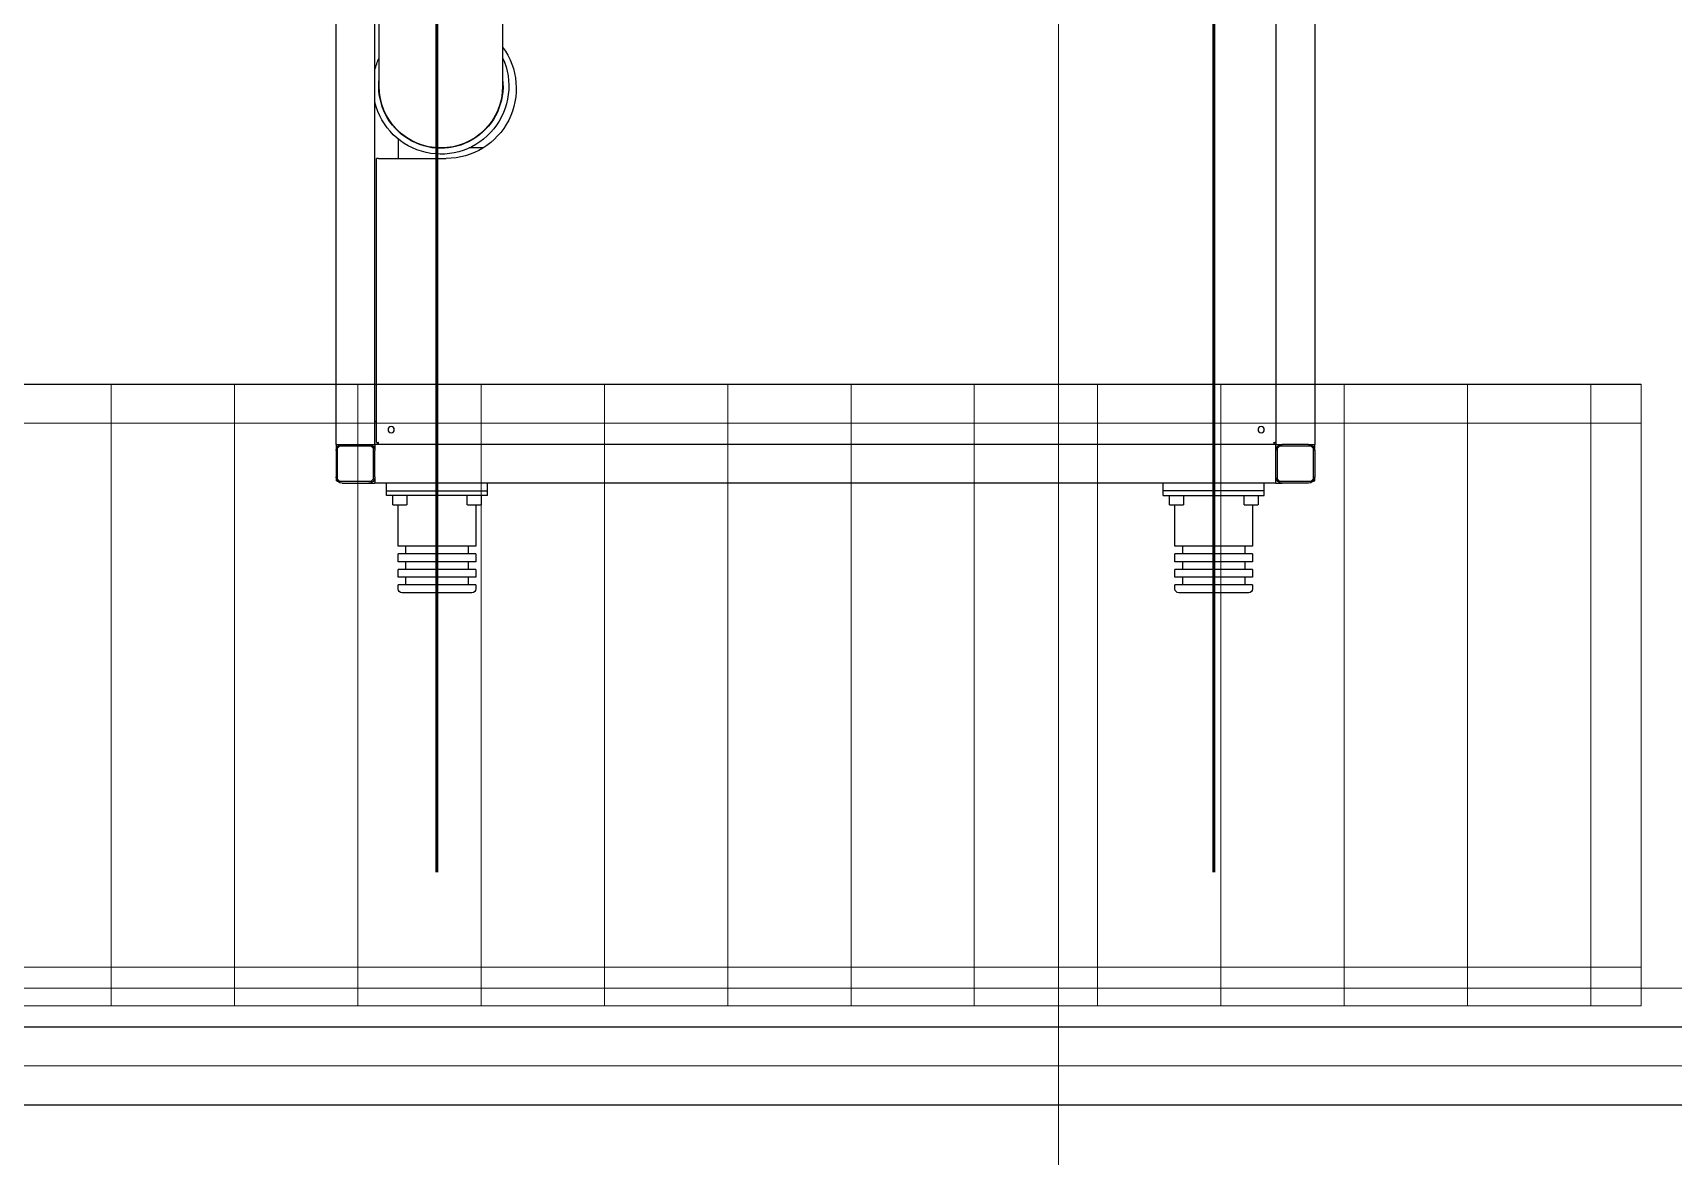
# Model space of a CAD drawing. Header units: millimetres. Extents: x 163705 to 1616509, y 81827 to 302547.
# Drawn here: x 203207 to 205319, y 141593 to 143039 of the extents above; entities that cross this region are included whole.
import ezdxf

# ---------------------------------------------------------------- set-up
doc = ezdxf.new("R2010")
doc.units = ezdxf.units.MM
doc.header["$LTSCALE"] = 10
doc.linetypes.add('CENTER2', pattern=[28.575, 19.05, -3.175, 3.175, -3.175])
for name, color, linetype, lineweight in [('1-中心线', 1, 'CENTER2', 0), ('1-建筑轮廓', 7, 'Continuous', 20), ('1-护栏', 4, 'Continuous', 18), ('1-设备轮廓', 2, 'Continuous', 18), ('1-钢构', 6, 'Continuous', 0)]:
    doc.layers.add(name, color=color, linetype=linetype, lineweight=lineweight)
doc.layers.add('1-隐线', color=8, linetype='Continuous')

# ---------------------------------------------------------------- blocks, each defined once
blk = doc.blocks.new('G$C5C029050')
blk.add_line((22818.6, 77039.4), (22818.6, 9039.4))
blk = doc.blocks.new('G$C3B61D3F5')
for p, q in [((211, 1325), (211.6, 1325)), ((211, 1322), (211, 1288)), ((216, 1328), (213, 1325)), ((213, 1325), (213, 1285)), ((214, 1328.2), (214, 1330)), ((214, 1330), (219, 1330)), ((256, 1328), (216, 1328)), ((253, 1330), (219, 1330)), ((253, 1330), (261, 1330)), ((259, 1325), (256, 1328)), ((259, 1285), (259, 1325)), ((260.4, 1325), (261, 1325)), ((921, 1330), (261, 1330)), ((261, 1322), (261, 1330)), ((261, 1322), (261, 1288)), ((211, 1280), (211, 1288)), ((211, 1280), (211, 120)), ((211, 1280), (219, 1280)), ((213, 1285), (216, 1282)), ((216, 1282), (256, 1282)), ((219, 1280), (253, 1280)), ((253, 1280), (261, 1280)), ((256, 1282), (259, 1285)), ((261, 1280), (261, 1288)), ((263.2, 1280), (261, 1280)), ((261, 1280), (261, 1277.8)), ((261, 1277.8), (261, 124.2)), ((261, 1277.8), (262.5, 1277.8)), ((263.2, 1280), (263.2, 1278.5)), ((906.8, 1280), (263.2, 1280)), ((80, 1250), (75, 1250)), ((80, 1250), (80, 1200)), ((100, 1250), (90, 1250)), ((90, 1250), (90, 1200)), ((100, 1250), (100, 1200)), ((120, 1250), (110, 1250)), ((110, 1250), (110, 1200)), ((120, 1250), (120, 1200)), ((183, 1250), (130, 1250)), ((130, 1250), (130, 1200)), ((183, 1245.5), (183, 1256.9)), ((195, 1257), (183.1, 1257)), ((195, 1135), (195, 1265)), ((195, 1265), (201, 1265)), ((201, 1265), (201, 1135)), ((201, 1265), (211, 1265)), ((70, 1245), (70, 1200)), ((90, 1240), (80, 1240)), ((110, 1240), (100, 1240)), ((130, 1240), (120, 1240)), ((183, 1239.1), (183, 1245.5)), ((183.1, 1239), (195, 1239)), ((70, 1200), (70, 1155)), ((80, 1200), (80, 1150)), ((90, 1200), (90, 1150)), ((100, 1200), (100, 1150)), ((110, 1200), (110, 1150)), ((120, 1200), (120, 1150)), ((130, 1200), (130, 1150)), ((75, 1150), (80, 1150)), ((80, 1160), (90, 1160)), ((90, 1150), (100, 1150)), ((100, 1160), (110, 1160)), ((110, 1150), (120, 1150)), ((120, 1160), (130, 1160)), ((130, 1150), (183, 1150)), ((183, 1150.9), (183, 1160.9)), ((183, 1143.1), (183, 1150.9)), ((195, 1161), (183.1, 1161)), ((183.1, 1143), (195, 1143)), ((195, 1135), (201, 1135)), ((201, 1135), (211, 1135)), ((951, 284.5), (722, 284.5)), ((183, 239.1), (183, 256.9)), ((195, 257), (183.1, 257)), ((195, 265), (195, 135)), ((195, 265), (201, 265)), ((201, 265), (211, 265)), ((201, 135), (201, 265)), ((642.5, 259.4), (642.5, 241.6)), ((70, 245), (70, 155)), ((80, 250), (75, 250)), ((80, 250), (80, 150)), ((90, 240), (80, 240)), ((100, 250), (90, 250)), ((90, 250), (90, 150)), ((100, 250), (100, 150)), ((110, 240), (100, 240)), ((120, 250), (110, 250)), ((110, 250), (110, 150)), ((120, 250), (120, 150)), ((130, 240), (120, 240)), ((183, 250), (130, 250)), ((130, 250), (130, 150)), ((183.1, 239), (195, 239)), ((629, 124.5), (629, 212)), ((75, 150), (80, 150)), ((80, 160), (90, 160)), ((90, 150), (100, 150)), ((100, 160), (110, 160)), ((110, 150), (120, 150)), ((120, 160), (130, 160)), ((130, 150), (183, 150)), ((183, 143.1), (183, 160.9)), ((195, 161), (183.1, 161)), ((653.9, 150), (629, 150)), ((183.1, 143), (195, 143)), ((195, 135), (201, 135)), ((201, 135), (211, 135)), ((211, 112), (211, 120)), ((219, 120), (211, 120)), ((211, 78), (211, 112)), ((216, 118), (213, 115)), ((213, 115), (213, 75)), ((256, 118), (216, 118)), ((219, 120), (253, 120)), ((261, 120), (253, 120)), ((259, 115), (256, 118)), ((259, 75), (259, 115)), ((261, 124.2), (262.5, 124.2)), ((261, 124.2), (261, 120)), ((261, 120), (921, 120)), ((261, 112), (261, 120)), ((261, 78), (261, 112)), ((263.2, 122), (263.2, 123.5)), ((263.2, 122), (629, 122)), ((291, 120), (291, 122)), ((629, 124.5), (629, 122)), ((722, 125.5), (951, 125.5)), ((211.6, 75), (211, 75)), ((213, 75), (216, 72)), ((214, 71.8), (214, 70)), ((219, 70), (214, 70)), ((216, 72), (256, 72)), ((253, 70), (219, 70)), ((261, 70), (253, 70)), ((256, 72), (259, 75)), ((261, 75), (260.4, 75)), ((261, 70), (261, 78)), ((261, 70), (921, 70))]:
    blk.add_line(p, q)
at = {"flags": 128}
blk.add_lwpolyline([(722, 125), (727.3, 125.2), (730.9, 125.5)], dxfattribs=at)
for centre in [(280, 1261), (280, 141)]:
    blk.add_circle(centre, 4)
for centre, radius, start, end in [((219, 1322), 8, 90, 180), ((253, 1322), 8, 0, 90), ((219, 1288), 8, 180, 270), ((253, 1288), 8, 270, 0), ((75, 1245), 5, 90, 180), ((183.1, 1256.9), 0.1, 90, 180), ((183.1, 1239.1), 0.1, 180, 270), ((75, 1155), 5, 180, 270), ((183.1, 1160.9), 0.1, 90, 180), ((183.1, 1143.1), 0.1, 180, 270), ((719, 212), 90, 53.6639, 180), ((722, 205), 87.5, 65.3087, 256.2709), ((722, 205), 80, 83.5908, 270), ((722, 205), 79.5, 90, 180), ((183.1, 256.9), 0.1, 90, 180), ((75, 245), 5, 90, 180), ((183.1, 239.1), 0.1, 180, 270), ((722, 205), 79.5, 180, 270), ((75, 155), 5, 180, 270), ((183.1, 160.9), 0.1, 90, 180), ((183.1, 143.1), 0.1, 180, 270), ((219, 112), 8, 90, 180), ((253, 112), 8, 0, 90), ((722, 205), 87.5, 283.7291, 294.6913), ((219, 78), 8, 180, 270), ((253, 78), 8, 270, 0)]:
    blk.add_arc(centre, radius, start, end)
for points in [[(261, 1277.8), (261, 1277.8), (261.1, 1277.7), (261.7, 1277.6), (262.5, 1277.6), (263.2, 1277.5), (263.5, 1277.5)], [(262.5, 1277.8), (262.5, 1277.8), (262.5, 1277.7), (262.8, 1277.6), (263.1, 1277.6), (263.4, 1277.5), (263.5, 1277.5)], [(263.5, 1277.5), (263.5, 1277.8), (263.4, 1278.5), (263.4, 1279.3), (263.3, 1279.9), (263.2, 1280), (263.2, 1280)], [(263.5, 1277.5), (263.5, 1277.6), (263.4, 1277.9), (263.4, 1278.2), (263.3, 1278.5), (263.2, 1278.5), (263.2, 1278.5)], [(263.5, 124.5), (263.2, 124.5), (262.5, 124.4), (261.7, 124.4), (261.1, 124.3), (261, 124.2), (261, 124.2)], [(263.5, 124.5), (263.4, 124.5), (263.1, 124.4), (262.8, 124.4), (262.5, 124.3), (262.5, 124.2), (262.5, 124.2)], [(263.2, 122), (263.2, 122), (263.3, 122.1), (263.4, 122.7), (263.4, 123.5), (263.5, 124.2), (263.5, 124.5)], [(263.2, 123.5), (263.2, 123.5), (263.3, 123.5), (263.4, 123.8), (263.4, 124.1), (263.5, 124.4), (263.5, 124.5)]]:
    blk.add_open_spline(points, degree=3)
at = {"layer": '1-中心线'}
for p, q in [((265, 1200), (0, 1200)), ((265, 200), (0, 200))]:
    blk.add_line(p, q, dxfattribs=at)
blk = doc.blocks.new('*U489')
at = {"layer": '1-护栏'}
h = blk.add_hatch(dxfattribs=at)
h.set_pattern_fill('ANSI31', color=256, scale=50, angle=315)
h.set_pattern_definition([(0, (-900, 1161.77), (4e-14, 158.75), [])])
h.paths.add_polyline_path([(800, 0), (0, 0), (0, 4000), (800, 4000)])
for p, q in [((50, 4000), (50, 0)), ((750, 4000), (750, 0))]:
    blk.add_line(p, q, dxfattribs=at)
at = {"layer": '1-钢构'}
blk.add_lwpolyline([(800, 0), (0, 0), (0, 4000), (800, 4000)], close=True, dxfattribs=at)
blk = doc.blocks.new('A$Cf51e8010')
blk.add_lwpolyline([(7903, 9900), (12103, 9900), (12103, 0), (3, 0), (3, 11900), (3, 11900), (3, 17300), (7103, 17300), (7103, 9900), (7903, 9900)])
at = {"layer": '1-护栏'}
blk.add_lwpolyline([(7853, 11438.2), (7853, 9850), (12053, 9850), (12053, 50), (71.9, 50), (71.9, 11850), (71.9, 11850), (71.9, 17250), (7053, 17250), (7053, 9850), (7153, 9850), (7153, 11438.2)], dxfattribs=at)
at = {"layer": '1-设备轮廓', "lineweight": 50, "ltscale": 5}
for p, q in [((4303, 17100), (4303, 199.3)), ((5303, 17100), (5303, 199.3))]:
    blk.add_line(p, q, dxfattribs=at)
at = {"rotation": 90}
blk.add_blockref('*U489', (5853, 27.2), dxfattribs=at)
at = {"layer": '1-隐线', "xscale": -1, "rotation": 270}
blk.add_blockref('G$C3B61D3F5', (4103, 489), dxfattribs=at)
blk = doc.blocks.new('A$C5a2f2e4f')
blk.add_lwpolyline([(3, 12600.1), (3, 600.1), (7103, 600.1), (7103, 18000.1), (3, 18000.1), (3, 12600.1)], close=True)
at = {"layer": '1-护栏'}
blk.add_lwpolyline([(53, 12550.1), (53, 650.1), (7053, 650.1), (7053, 17950.1), (53, 17950.1), (53, 12550.1)], close=True, dxfattribs=at)
at = {"rotation": 90}
blk.add_blockref('*U489', (5853, 727.4), dxfattribs=at)
blk = doc.blocks.new('A$Caa9cde6e')
blk.add_lwpolyline([(3, 0), (7103, 0), (7103, 12000), (3, 12000)], close=True)
at = {"layer": '1-护栏'}
blk.add_lwpolyline([(53, 50), (7053, 50), (7053, 11950), (53, 11950)], close=True, dxfattribs=at)
at = {"rotation": 90}
blk.add_blockref('*U489', (5853, 127.2), dxfattribs=at)

msp = doc.modelspace()

# ---------------------------------------------------------------- block references
for name, p in [('A$C5a2f2e4f', (199424.833, 141059.499)), ('A$Cf51e8010', (199424.833, 141759.632)), ('A$Caa9cde6e', (199424.833, 141659.632))]:
    msp.add_blockref(name, p)
at = {"layer": '1-建筑轮廓'}
msp.add_blockref('G$C5C029050', (181709.24, 95820.209), dxfattribs=at)

doc.saveas('drawing.dxf')
